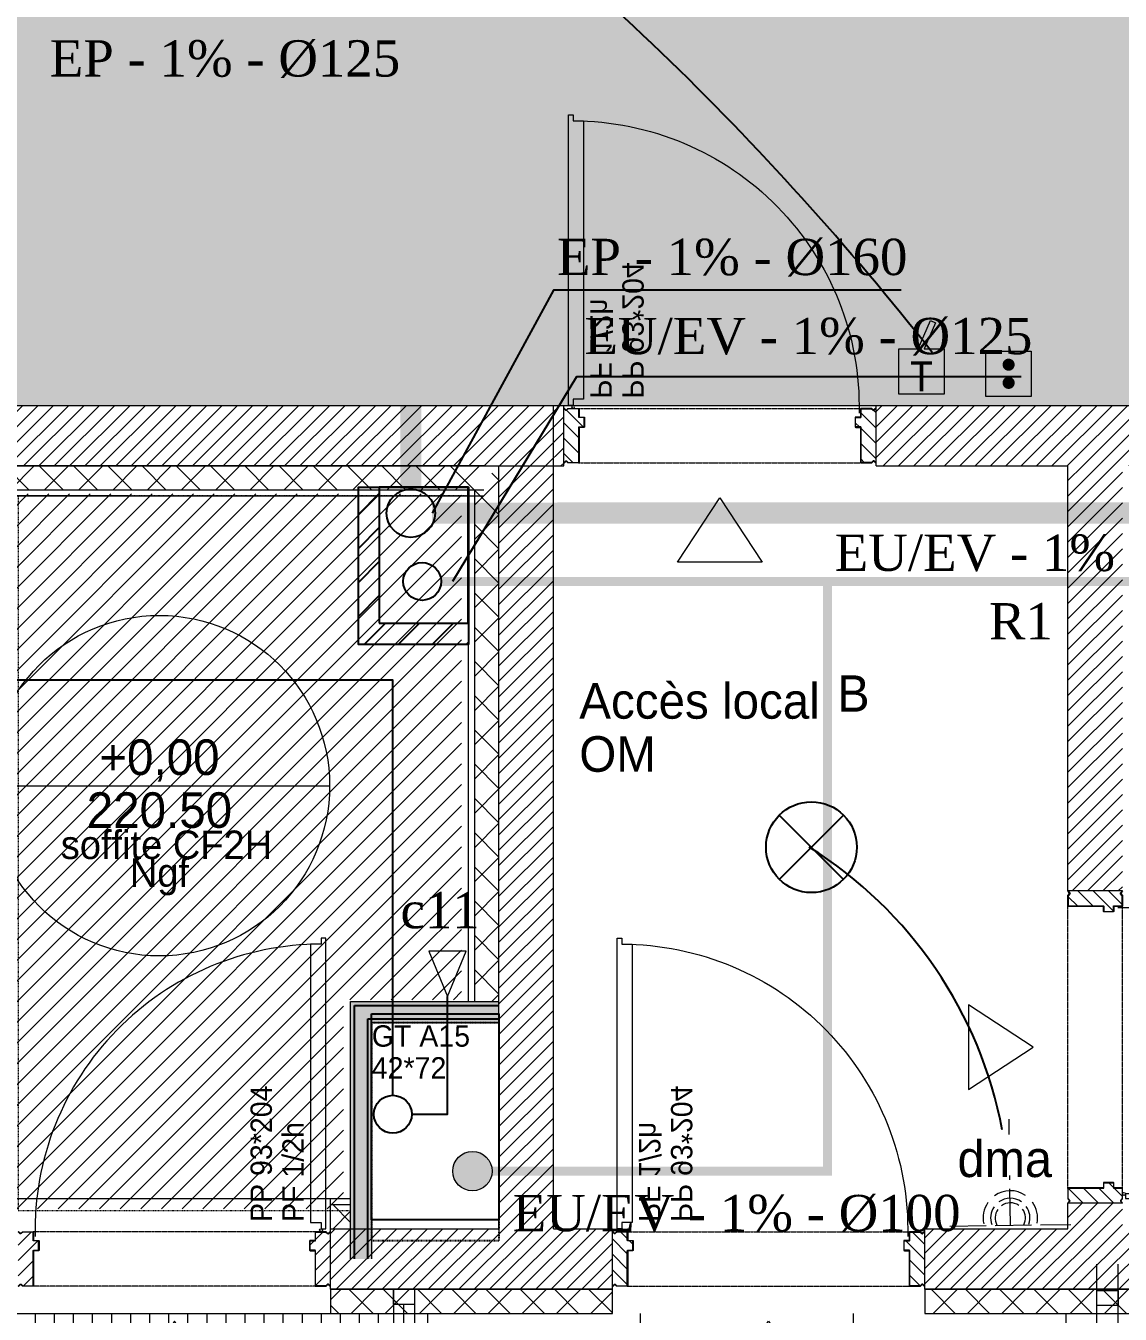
# Model space of a CAD drawing. Header units: centimetres. Extents: x 1724 to 19617, y -6503 to 8072.
# Drawn here: x 3701.7 to 4063.2, y 3240.2 to 3665.9 of the extents above; entities that cross this region are included whole.
import ezdxf

# ---------------------------------------------------------------- set-up
doc = ezdxf.new("R2010")
doc.units = ezdxf.units.CM
for name, pattern in [('ACAD_ISO02W100', [15, 12, -3]), ('ISO-03', [1.5, 0.6, -0.9]), ('prlm_ep', [2.5, 1.25, -0.25, 0.25, -0.25, 0.25, -0.25]), ('prlm_eu', [2, 1.25, -0.25, 0.25, -0.25]), ('Style de ligne -13', [0.147638, 0.098425, -0.049213]), ('VW-01', [0.41656, 0.20828, -0.20828])]:
    doc.linetypes.add(name, pattern=pattern)
for name, color, linetype, lineweight in [('B amÈnagement intÈrieur', 7, 'Continuous', 5), ('B Faux plafonds-1', 7, 'Continuous', 5), ('B GÈnÈral', 7, 'Continuous', 5), ('C ANNOTATIONS-prestations-1', 7, 'Continuous', 5), ('F REMPLISSAGE-vert clair-1', 7, 'Continuous', 5), ('F REMPLISSAGE-vert foncÈ', 7, 'Continuous', 5)]:
    doc.layers.add(name, color=color, linetype=linetype, lineweight=lineweight)
for name, color, linetype in [('B aménagement intérieur', 252, 'Continuous'), ('B Faux plafonds', 252, 'Continuous'), ('B Général', 252, 'Continuous'), ('C ANNOTATIONS-niveaux', 252, 'Continuous'), ('C ANNOTATIONS-prestations', 252, 'Continuous'), ('C ANNOTATIONS-texte', 252, 'Continuous'), ('C ANNOTATIONS-textes-numérotation gaine', 252, 'ISO-03'), ('D SURFACES-shab', 252, 'Continuous'), ('F REMPLISSAGE-vert clair', 252, 'Continuous'), ('F REMPLISSAGE-vert foncé', 252, 'Continuous'), ('prlm-EAU-EP', 141, 'Continuous'), ('prlm-EAU-EUEV', 25, 'Continuous'), ('prlm-ELEC-CFO', 1, 'Continuous'), ('prlm-GT', 242, 'Continuous'), ('prlm-MOD', 64, 'Continuous'), ('prlm-VMC', 93, 'Continuous')]:
    doc.layers.add(name, color=color, linetype=linetype)
doc.styles.add('Eurostile', font='Eurosti.TTF')
doc.styles.add('prlm-eau-euev', font='pala.ttf', dxfattribs={"height": 18})
doc.styles.add('prlm-elec-cfo', font='comic.ttf', dxfattribs={"height": 12})
doc.styles.add('prlm-vmc', font='pala.ttf', dxfattribs={"height": 14})
doc.styles.get("Standard").update_dxf_attribs({"font": 'isocp.shx', "height": 15})
pattern_1 = [(45, (0.0456, -2.938), (2.4253472, -2.6458333), [])]
pattern_2 = [(45, (0, 0), (2.42535, -2.64583), [])]
pattern_3 = [(45, (0.046, -2.938), (-5.656854, 5.656854), []), (135, (0.046, -2.938), (5.656854, 5.656854), [])]

# ---------------------------------------------------------------- blocks, each defined once
blk = doc.blocks.new('xi.c11')
at = {"layer": 'prlm-VMC', "color": 0, "insert": (0, 0), "char_height": 12, "width": 20.9412, "attachment_point": 5, "line_spacing_factor": 0.8, "style": 'prlm-vmc', "bg_fill": 3, "box_fill_scale": 1.1, "bg_fill_color": 256, "bg_fill_transparency": 0}
blk.add_mtext('c11', dxfattribs=at)
blk = doc.blocks.new('xi.chu')
at = {"layer": 'prlm-EAU-EUEV', "linetype": 'ByBlock', "lineweight": 5}
blk.add_hatch(color=0, dxfattribs=at).paths.add_polyline_path([(6.5, 0, 1), (-6.5, 0, 1)])
at = {"layer": 'prlm-EAU-EUEV', "color": 0, "linetype": 'ByBlock', "lineweight": 5}
blk.add_circle((0, 0), 6.5, dxfattribs=at)
blk = doc.blocks.new('xi.lumB')
at = {"layer": 'prlm-ELEC-CFO', "color": 0, "linetype": 'ByBlock'}
for p, q in [((10.61, 10.61), (-10.61, -10.61)), ((-10.61, 10.61), (10.61, -10.61))]:
    blk.add_line(p, q, dxfattribs=at)
blk.add_circle((0, 0), 15, dxfattribs=at)
blk = doc.blocks.new('xi.dma')
at = {"layer": 'prlm-ELEC-CFO', "color": 0, "linetype": 'ACAD_ISO02W100', "lineweight": 5, "flags": 128}
for points in [[(0, 0), (0, 35)], [(-20, 0), (20, 0)]]:
    blk.add_lwpolyline(points, dxfattribs=at)
at = {"layer": 'prlm-ELEC-CFO', "color": 0, "linetype": 'ByBlock', "lineweight": 5}
for radius, start, end in [(9, 55, 125), (6.5, 55, 125), (9, 145, 191.803), (6.5, 145, 199.0387), (5, 145, 207.3745), (5, 55, 125), (5, 332.6255, 35), (6.5, 340.9613, 35), (9, 348.197, 35)]:
    blk.add_arc((0, 2.41), radius, start, end, dxfattribs=at)
blk = doc.blocks.new('xi.it-sail')
at = {"layer": 'prlm-ELEC-CFO', "color": 0, "linetype": 'ByBlock', "lineweight": -2, "flags": 128}
blk.add_lwpolyline([(-1.07, 15), (2.96, 24.33), (4.64, 23.6), (0.91, 15), (7.5, 15), (7.5, 0), (-7.5, 0), (-7.5, 15)], close=True, dxfattribs=at)
at = {"layer": 'prlm-ELEC-CFO', "color": 0, "linetype": 'ByBlock', "lineweight": -2, "insert": (0, 5.88), "char_height": 10, "width": 15.6384, "attachment_point": 5}
blk.add_mtext('{\\fTrebuchet MS|b0|i0|c0|p34;T}', dxfattribs=at)
blk = doc.blocks.new('xi.pc-sail')
at = {"layer": 'prlm-ELEC-CFO', "color": 0, "linetype": 'ByBlock', "lineweight": -2, "flags": 128}
blk.add_lwpolyline([(-7.5, 15), (7.5, 15), (7.5, 0), (-7.5, 0)], close=True, dxfattribs=at)
at = {"layer": 'prlm-ELEC-CFO', "color": 0, "linetype": 'ByBlock', "lineweight": 5, "const_width": 2}
for points in [[(-4, 7.5, 1), (-2, 7.5, 1)], [(2, 7.5, 1), (4, 7.5, 1)]]:
    blk.add_lwpolyline(points, format="xyb", close=True, dxfattribs=at)
blk = doc.blocks.new('xi.be')
at = {"layer": 'prlm-VMC', "color": 0, "linetype": 'ByBlock', "lineweight": 5, "flags": 128}
blk.add_lwpolyline([(-6.17, -15), (6.17, -15), (0, 0)], close=True, dxfattribs=at)
at = {"layer": 'prlm-VMC', "color": 0, "linetype": 'ByBlock', "lineweight": 5}
blk.add_solid([(0, -1), (5.17, -14), (-5.17, -14), (0, -1)], dxfattribs=at)
blk = doc.blocks.new('PP 93_204 PF1_2h mur20')
at = {"layer": 'B GÈnÈral', "linetype": 'Continuous', "lineweight": 5}
h = blk.add_hatch(dxfattribs=at)
h.set_pattern_fill('50_BETON', style=0, pattern_type=2)
h.set_pattern_definition(pattern_2)
edge = h.paths.add_edge_path()
edge.add_line((-51.6, -8.95), (-50.94, -8.37))
edge.add_line((-50.94, -8.37), (-50.93, -8.36))
edge.add_arc((-50.79, -8.52), 0.2, 48.9909, 131.0091, ccw=False)
edge.add_line((-50.66, -8.36), (-50.65, -8.37))
edge.add_line((-50.65, -8.37), (-50.1, -8.86))
edge.add_line((-50.1, -8.86), (-50.1, -8.86))
edge.add_arc((-50.06, -8.82), 0.05, 228.9909, 270)
edge.add_line((-50.06, -8.87), (-50.06, -8.87))
edge.add_line((-50.06, -8.87), (-46.7, -8.87))
edge.add_line((-46.7, -8.87), (-46.69, -8.87))
edge.add_arc((-46.69, -8.83), 0.0435, 270, 360)
edge.add_line((-46.65, -8.83), (-46.65, 2.7))
edge.add_arc((-46.48, 2.7), 0.174, 90, 180, ccw=False)
edge.add_line((-46.48, 2.87), (-46.45, 2.87))
edge.add_line((-46.45, 2.87), (-44.9, 2.87))
edge.add_line((-44.9, 2.87), (-44.89, 2.87))
edge.add_arc((-44.89, 2.91), 0.0435, 270, 360)
edge.add_line((-44.85, 2.91), (-44.85, 5.96))
edge.add_arc((-44.89, 5.96), 0.0435, 0, 90)
edge.add_line((-44.89, 6), (-44.9, 6))
edge.add_line((-44.9, 6), (-46.45, 6))
edge.add_line((-46.45, 6), (-46.48, 6))
edge.add_arc((-46.48, 6.17), 0.174, 180, 270, ccw=False)
edge.add_line((-46.65, 6.17), (-46.65, 8.83))
edge.add_arc((-46.69, 8.83), 0.0435, 0, 90)
edge.add_line((-46.69, 8.87), (-46.7, 8.87))
edge.add_line((-46.7, 8.87), (-50.06, 8.87))
edge.add_line((-50.06, 8.87), (-50.06, 8.87))
edge.add_arc((-50.06, 8.82), 0.05, 90, 131.0091)
edge.add_line((-50.1, 8.86), (-50.1, 8.86))
edge.add_line((-50.1, 8.86), (-50.65, 8.37))
edge.add_line((-50.65, 8.37), (-50.66, 8.37))
edge.add_arc((-50.79, 8.52), 0.2, 233.0967, 311.0091, ccw=False)
edge.add_line((-50.91, 8.36), (-50.92, 8.36))
edge.add_line((-50.92, 8.36), (-51.44, 8.81))
edge.add_line((-51.44, 8.81), (-51.44, 8.81))
edge.add_line((-51.44, 8.81), (-51.6, 8.95))
edge.add_line((-51.6, 8.95), (-51.6, -8.95))
h = blk.add_hatch(dxfattribs=at)
h.set_pattern_fill('50_BETON', style=0, pattern_type=2)
h.set_pattern_definition(pattern_2)
edge = h.paths.add_edge_path()
edge.add_line((51.6, -8.95), (50.94, -8.37))
edge.add_line((50.94, -8.37), (50.93, -8.36))
edge.add_arc((50.79, -8.52), 0.2, 48.9909, 131.0091)
edge.add_line((50.66, -8.36), (50.65, -8.37))
edge.add_line((50.65, -8.37), (50.1, -8.86))
edge.add_line((50.1, -8.86), (50.1, -8.86))
edge.add_arc((50.06, -8.82), 0.05, 270, 311.0091, ccw=False)
edge.add_line((50.06, -8.87), (50.06, -8.87))
edge.add_line((50.06, -8.87), (46.7, -8.87))
edge.add_line((46.7, -8.87), (46.69, -8.87))
edge.add_arc((46.69, -8.83), 0.0435, 180, 270, ccw=False)
edge.add_line((46.65, -8.83), (46.65, 2.7))
edge.add_arc((46.48, 2.7), 0.174, 0, 90)
edge.add_line((46.48, 2.87), (46.45, 2.87))
edge.add_line((46.45, 2.87), (44.9, 2.87))
edge.add_line((44.9, 2.87), (44.89, 2.87))
edge.add_arc((44.89, 2.91), 0.0435, 180, 270, ccw=False)
edge.add_line((44.85, 2.91), (44.85, 5.96))
edge.add_arc((44.89, 5.96), 0.0435, 90, 180, ccw=False)
edge.add_line((44.89, 6), (44.9, 6))
edge.add_line((44.9, 6), (46.45, 6))
edge.add_line((46.45, 6), (46.48, 6))
edge.add_arc((46.48, 6.17), 0.174, 270, 360)
edge.add_line((46.65, 6.17), (46.65, 8.83))
edge.add_arc((46.69, 8.83), 0.0435, 90, 180, ccw=False)
edge.add_line((46.69, 8.87), (46.7, 8.87))
edge.add_line((46.7, 8.87), (50.06, 8.87))
edge.add_line((50.06, 8.87), (50.06, 8.87))
edge.add_arc((50.06, 8.82), 0.05, 48.9909, 90, ccw=False)
edge.add_line((50.1, 8.86), (50.1, 8.86))
edge.add_line((50.1, 8.86), (50.65, 8.37))
edge.add_line((50.65, 8.37), (50.66, 8.37))
edge.add_arc((50.79, 8.52), 0.2, 228.9909, 306.9033)
edge.add_line((50.91, 8.36), (50.92, 8.36))
edge.add_line((50.92, 8.36), (51.44, 8.81))
edge.add_line((51.44, 8.81), (51.44, 8.81))
edge.add_line((51.44, 8.81), (51.6, 8.95))
edge.add_line((51.6, 8.95), (51.6, -8.95))
at = {"layer": 'B Général', "linetype": 'Style de ligne -13', "lineweight": 5}
for p, q in [((46.7, 9), (-46.7, 9)), ((46.7, -9), (-46.7, -9))]:
    blk.add_line(p, q, dxfattribs=at)
at = {"layer": 'B Général', "color": 7, "linetype": 'Continuous', "lineweight": 5, "flags": 128}
blk.add_lwpolyline([(45, 12), (48.5, 12), (48.5, 10), (50, 10), (50.01, 106), (48.51, 106), (48.51, 104), (45.01, 104)], close=True, dxfattribs=at)
at = {"layer": 'B Général', "linetype": 'Continuous', "lineweight": 5, "flags": 128}
for points in [[(-46.5, 8.83), (-46.5, 6.17, 0.414214), (-46.46, 6.13), (-46.45, 6.13), (-44.9, 6.13), (-44.87, 6.13, -0.414214), (-44.7, 5.96), (-44.7, 2.91, -0.414214), (-44.87, 2.74), (-44.9, 2.74), (-46.45, 2.74), (-46.46, 2.74, 0.414214), (-46.5, 2.7), (-46.5, -8.83, -0.414214), (-46.67, -9), (-46.7, -9), (-50.06, -9), (-50.07, -9, -0.18087), (-50.2, -8.95), (-50.2, -8.95), (-50.76, -8.47), (-50.76, -8.46, 0.373975), (-50.83, -8.46), (-50.83, -8.47), (-51.49, -9.04), (-51.6, -8.95), (-50.94, -8.37), (-50.93, -8.36, -0.373975), (-50.66, -8.36), (-50.65, -8.37), (-50.1, -8.86), (-50.1, -8.86, 0.18087), (-50.06, -8.87), (-50.06, -8.87), (-46.7, -8.87), (-46.69, -8.87, 0.414214), (-46.65, -8.83), (-46.65, 2.7, -0.414214), (-46.48, 2.87), (-46.45, 2.87), (-44.9, 2.87), (-44.89, 2.87, 0.414214), (-44.85, 2.91), (-44.85, 5.96, 0.414214), (-44.89, 6), (-44.9, 6), (-46.45, 6), (-46.48, 6, -0.414214), (-46.65, 6.17), (-46.65, 8.83, 0.414214), (-46.69, 8.87), (-46.7, 8.87), (-50.06, 8.87), (-50.06, 8.87, 0.18087), (-50.1, 8.86), (-50.1, 8.86), (-50.65, 8.37), (-50.66, 8.37, -0.353689), (-50.91, 8.36), (-50.92, 8.36), (-51.44, 8.81), (-51.44, 8.81), (-51.6, 8.95), (-51.49, 9.04), (-50.88, 8.51, 0.385556), (-50.77, 8.46), (-50.76, 8.47), (-50.2, 8.95), (-50.2, 8.95, -0.18087), (-50.07, 9), (-50.06, 9), (-46.7, 9), (-46.67, 9, -0.414214)], [(46.5, 8.83), (46.5, 6.17, -0.414214), (46.46, 6.13), (46.45, 6.13), (44.9, 6.13), (44.87, 6.13, 0.414214), (44.7, 5.96), (44.7, 2.91, 0.414214), (44.87, 2.74), (44.9, 2.74), (46.45, 2.74), (46.46, 2.74, -0.414214), (46.5, 2.7), (46.5, -8.83, 0.414214), (46.67, -9), (46.7, -9), (50.06, -9), (50.07, -9, 0.18087), (50.2, -8.95), (50.2, -8.95), (50.76, -8.47), (50.76, -8.46, -0.373975), (50.83, -8.46), (50.83, -8.47), (51.49, -9.04), (51.6, -8.95), (50.94, -8.37), (50.93, -8.36, 0.373975), (50.66, -8.36), (50.65, -8.37), (50.1, -8.86), (50.1, -8.86, -0.18087), (50.06, -8.87), (50.06, -8.87), (46.7, -8.87), (46.69, -8.87, -0.414214), (46.65, -8.83), (46.65, 2.7, 0.414214), (46.48, 2.87), (46.45, 2.87), (44.9, 2.87), (44.89, 2.87, -0.414214), (44.85, 2.91), (44.85, 5.96, -0.414214), (44.89, 6), (44.9, 6), (46.45, 6), (46.48, 6, 0.414214), (46.65, 6.17), (46.65, 8.83, -0.414214), (46.69, 8.87), (46.7, 8.87), (50.06, 8.87), (50.06, 8.87, -0.18087), (50.1, 8.86), (50.1, 8.86), (50.65, 8.37), (50.66, 8.37, 0.353689), (50.91, 8.36), (50.92, 8.36), (51.44, 8.81), (51.44, 8.81), (51.6, 8.95), (51.49, 9.04), (50.88, 8.51, -0.385556), (50.77, 8.46), (50.76, 8.47), (50.2, 8.95), (50.2, 8.95, 0.18087), (50.07, 9), (50.06, 9), (46.7, 9), (46.67, 9, 0.414214)]]:
    blk.add_lwpolyline(points, format="xyb", close=True, dxfattribs=at)
at = {"layer": 'B Général', "color": 250, "linetype": 'Continuous', "lineweight": 5, "true_color": 0x444444, "flags": 128}
blk.add_lwpolyline([(0, -20.5), (-14, -41.85), (14, -41.85)], close=True, dxfattribs=at)
at = {"layer": 'B Général', "linetype": 'Continuous', "lineweight": 5}
blk.add_circle((48.5, 9.5), 0.5, dxfattribs=at)
at = {"layer": 'B Général', "color": 7, "linetype": 'Continuous', "lineweight": 5}
blk.add_arc((48.5, 9.5), 94.5, 90, 181.2323, dxfattribs=at)
at = {"layer": 'C ANNOTATIONS-prestations', "insert": (25.18, 12.23), "char_height": 7.049, "attachment_point": 1, "rotation": 90, "line_spacing_factor": 0.895453, "style": 'Eurostile'}
blk.add_mtext('PP 93*204\\PPF 1/2h\\P', dxfattribs=at)
blk = doc.blocks.new('Alti BAT A RDC')
at = {"layer": 'C ANNOTATIONS-niveaux', "color": 7, "linetype": 'Continuous', "lineweight": 5}
for p, q in [((-55.92, -9.05), (56.58, -9.05)), ((-37.17, -9.05), (37.83, -9.05))]:
    blk.add_line(p, q, dxfattribs=at)
blk.add_circle((0.33, -9.05), 56.25, dxfattribs=at)
at = {"layer": 'C ANNOTATIONS-niveaux', "color": 7, "attachment_point": 2, "rotation": 0, "line_spacing_factor": 0.895453, "style": 'Eurostile'}
for s, insert, char_height in [('+0,00', (0.33, 6.23), 11.748), ('220.50', (0.33, -11.24), 11.748), ('Ngf', (0.33, -33.08), 9.398)]:
    blk.add_mtext(s, dxfattribs=dict(at, insert=insert, char_height=char_height))
blk = doc.blocks.new('Groupe-72-1')
at = {"layer": 'C ANNOTATIONS-textes-numérotation gaine', "color": 7, "linetype": 'VW-01', "flags": 128}
blk.add_lwpolyline([(3815.92, 3339.46), (3857.92, 3339.46), (3857.92, 3267.39), (3815.92, 3267.39)], close=True, dxfattribs=at)
at = {"layer": 'C ANNOTATIONS-textes-numérotation gaine', "color": 7, "insert": (3815.92, 3338.58), "char_height": 7.049, "width": 41.3033, "attachment_point": 1, "line_spacing_factor": 0.895453, "style": 'Eurostile'}
blk.add_mtext('GT A15\\P42*72', dxfattribs=at)

msp = doc.modelspace()

# ---------------------------------------------------------------- hatches: boundary and pattern name
at = {"layer": 'B amÈnagement intÈrieur', "linetype": 'Continuous', "lineweight": 5, "true_color": 0x808080}
h = msp.add_hatch(dxfattribs=at)
h.set_pattern_fill('02_ISOLANT', color=8, angle=180, style=0, pattern_type=2)
h.set_pattern_definition([(225, (0.046, -2.938), (5.656854, -5.656854), []), (315, (0.046, -2.938), (-5.656854, -5.656854), [])])
h.paths.add_polyline_path([(3852.966, 3512.451), (3852.966, 3520.451), (3168.69, 3520.451), (3168.69, 3512.451)])
h = msp.add_hatch(dxfattribs=at)
h.set_pattern_fill('02_ISOLANT', color=8, style=0, pattern_type=2)
h.set_pattern_definition(pattern_3)
h.paths.add_polyline_path([(3802.337, 3276.451), (3802.337, 3268.451), (3808.966, 3268.451), (3808.966, 3276.451)])
at = {"layer": 'B GÈnÈral', "linetype": 'Continuous', "lineweight": 0, "true_color": 0xdddddd}
h = msp.add_hatch(color=254, dxfattribs=at)
edge = h.paths.add_edge_path()
edge.add_line((3170.974, 3540.451), (4450.994, 3540.451))
edge.add_line((4450.994, 3540.451), (4450.994, 3698.789))
edge.add_arc((4150.045, 3669.799), 302.342, 5.50221, 91.05394)
edge.add_line((4144.483, 3972.09), (3699.066, 3972.09))
edge.add_line((3699.066, 3972.09), (3699.066, 3872.062))
edge.add_line((3699.066, 3872.062), (3576.066, 3872.062))
edge.add_line((3576.066, 3872.062), (3576.066, 3972.09))
edge.add_line((3576.066, 3972.09), (3300.543, 3972.09))
edge.add_line((3300.543, 3972.09), (3208.098, 3664.123))
edge.add_line((3208.098, 3664.123), (3170.974, 3540.451))
at = {"layer": 'B GÈnÈral', "linetype": 'Continuous', "lineweight": 5}
h = msp.add_hatch(dxfattribs=at)
h.set_pattern_fill('50_BETON', style=0, pattern_type=2)
h.set_pattern_definition(pattern_1)
h.paths.add_polyline_path([(3879.371, 3540.451), (3154.269, 3540.451), (3164.971, 3520.451), (3879.371, 3520.451)])
h = msp.add_hatch(dxfattribs=at)
h.set_pattern_fill('50_BETON', style=0, pattern_type=2)
h.set_pattern_definition(pattern_1)
h.paths.add_polyline_path([(3875.966, 3540.451), (3857.966, 3520.451), (3857.966, 3268.451), (3875.966, 3268.451)])
h = msp.add_hatch(dxfattribs=at)
h.set_pattern_fill('50_BETON', style=0, pattern_type=2)
h.set_pattern_definition(pattern_1)
h.paths.add_polyline_path([(3982.571, 3540.451), (3982.571, 3520.451), (4450.994, 3520.451), (4450.994, 3540.451)])
h = msp.add_hatch(dxfattribs=at)
h.set_pattern_fill('50_BETON', style=0, pattern_type=2)
h.set_pattern_definition(pattern_1)
h.paths.add_polyline_path([(4063.966, 3520.451), (4045.966, 3520.451), (4045.966, 3380.051), (4063.966, 3380.051)])
h = msp.add_hatch(dxfattribs=at)
h.set_pattern_fill('50_BETON', style=0, pattern_type=2)
h.set_pattern_definition(pattern_1)
h.paths.add_polyline_path([(4045.966, 3276.851), (4045.966, 3268.451), (4063.966, 3268.451), (4063.966, 3276.851)])
h = msp.add_hatch(dxfattribs=at)
h.set_pattern_fill('50_BETON', style=0, pattern_type=2)
h.set_pattern_definition(pattern_1)
h.paths.add_polyline_path([(3802.337, 3268.451), (3802.337, 3248.451), (3895.446, 3248.451), (3895.446, 3268.451)])
h = msp.add_hatch(dxfattribs=at)
h.set_pattern_fill('50_BETON', style=0, pattern_type=2)
h.set_pattern_definition(pattern_1)
h.paths.add_polyline_path([(4942.905, 3248.451), (4931.184, 3268.451), (3998.646, 3268.451), (3998.646, 3248.451)])
at = {"layer": 'B GÈnÈral', "linetype": 'Continuous', "lineweight": 5, "true_color": 0x808080}
h = msp.add_hatch(dxfattribs=at)
h.set_pattern_fill('02_ISOLANT', color=8, style=0, pattern_type=2)
h.set_pattern_definition(pattern_3)
h.paths.add_polyline_path([(3802.337, 3248.451), (3802.337, 3240.451), (3895.446, 3240.451), (3895.446, 3248.451)])
h = msp.add_hatch(dxfattribs=at)
h.set_pattern_fill('02_ISOLANT', color=8, style=0, pattern_type=2)
h.set_pattern_definition(pattern_3)
h.paths.add_polyline_path([(4272.488, 3240.451), (4272.488, 3248.451), (3998.646, 3248.451), (3998.646, 3240.451)])
h = msp.add_hatch(dxfattribs=at)
h.set_pattern_fill('02_ISOLANT', color=8, scale=0.787402, angle=135, style=0, pattern_type=2)
h.set_pattern_definition([(180, (3667.043, 3291.101), (-6e-14, -6.299213), []), (270, (3667.043, 3291.101), (-6.299213, 7e-14), [])])
h.paths.add_polyline_path([(3823.093, 2608.465), (3803.093, 2608.465), (3803.093, 3220.451), (3049.861, 3220.455), (3055.863, 3240.451), (3823.093, 3240.451)])
at = {"layer": 'prlm-MOD'}
h = msp.add_hatch(dxfattribs=at)
h.set_pattern_fill('ANSI31', color=256, scale=2.5)
h.set_pattern_definition([(45, (-32.4884, 42.074), (-5.61266, 5.61266), [])])
h.paths.add_polyline_path([(3847.92, 3513.389), (3818.531, 3513.389), (3818.531, 3468.463), (3847.92, 3468.463)], flags=17)
h.paths.add_polyline_path([(3847.92, 3513.389), (3811.531, 3513.389), (3811.531, 3461.463), (3847.92, 3461.463)])

# ---------------------------------------------------------------- linework, layer by layer
at = {"layer": 'B aménagement intérieur', "color": 7, "linetype": 'Continuous', "lineweight": 5}
for p, q in [((3852.966, 3520.451), (3168.69, 3520.451)), ((3857.966, 3343.527), (3857.966, 3520.451)), ((3852.966, 3512.451), (3168.69, 3512.451)), ((3852.966, 3510.451), (3168.69, 3510.451)), ((3802.337, 3278.451), (3808.966, 3278.451)), ((3802.337, 3276.451), (3808.966, 3276.451)), ((3802.337, 3268.451), (3808.966, 3268.451))]:
    msp.add_line(p, q, dxfattribs=at)
at = {"layer": 'B aménagement intérieur', "color": 7, "linetype": 'Continuous', "lineweight": 13}
for p, q in [((3852.966, 3520.451), (3168.69, 3520.451)), ((3857.966, 3343.527), (3857.966, 3520.451)), ((3852.966, 3510.451), (3168.69, 3510.451)), ((3802.337, 3278.451), (3808.966, 3278.451)), ((3802.337, 3268.451), (3802.337, 3278.451)), ((3808.966, 3268.451), (3808.966, 3278.451)), ((3802.337, 3268.451), (3808.966, 3268.451))]:
    msp.add_line(p, q, dxfattribs=at)
at = {"layer": 'B GÈnÈral', "color": 9, "linetype": 'Continuous', "true_color": 0xc0dcc0}
for points in [[(3815.966, 3258.451), (3808.966, 3258.451), (3815.966, 3336.527), (3808.966, 3343.527)], [(3815.966, 3336.527), (3808.966, 3343.527), (3857.966, 3336.527), (3857.966, 3343.527)]]:
    msp.add_solid(points, dxfattribs=at)
at = {"layer": 'B Général', "color": 7, "linetype": 'Continuous', "lineweight": 18}
for p, q in [((3170.974, 3540.451), (3879.371, 3540.451)), ((3875.966, 3268.451), (3875.966, 3540.451)), ((3982.571, 3540.451), (4450.994, 3540.451)), ((3175.412, 3520.451), (3879.371, 3520.451)), ((3857.966, 3268.451), (3857.966, 3520.451)), ((3982.571, 3520.451), (4045.966, 3520.451)), ((4045.966, 3380.051), (4045.966, 3520.451)), ((4045.966, 3268.451), (4045.966, 3276.851)), ((3802.337, 3268.451), (3857.966, 3268.451)), ((3875.966, 3268.451), (3895.446, 3268.451)), ((3998.646, 3268.451), (4045.966, 3268.451)), ((3802.337, 3248.451), (3895.446, 3248.451)), ((3998.646, 3248.451), (4942.905, 3248.451))]:
    msp.add_line(p, q, dxfattribs=at)
at = {"layer": 'B Général', "color": 7, "linetype": 'Continuous', "lineweight": 5}
for p, q in [((3170.974, 3540.451), (3879.371, 3540.451)), ((3875.966, 3268.451), (3875.966, 3540.451)), ((3879.371, 3520.451), (3879.371, 3540.451)), ((3982.571, 3540.451), (4450.994, 3540.451)), ((3982.571, 3520.451), (3982.571, 3540.451)), ((3175.412, 3520.451), (3879.371, 3520.451)), ((3857.966, 3343.527), (3857.966, 3520.451)), ((3982.571, 3520.451), (4045.966, 3520.451)), ((4045.966, 3380.051), (4045.966, 3520.451)), ((4063.966, 3380.051), (4045.966, 3380.051)), ((3857.966, 3268.451), (3857.966, 3336.527)), ((4063.966, 3276.851), (4045.966, 3276.851)), ((4045.966, 3268.451), (4045.966, 3276.851)), ((3802.337, 3268.451), (3857.966, 3268.451)), ((3802.337, 3248.451), (3802.337, 3268.451)), ((3875.966, 3268.451), (3895.446, 3268.451)), ((3895.446, 3248.451), (3895.446, 3268.451)), ((3998.646, 3268.451), (4045.966, 3268.451)), ((3998.646, 3248.451), (3998.646, 3268.451)), ((4055.568, 3149.4), (4055.568, 3256.789)), ((4055.568, 3149.4), (4055.568, 3256.789)), ((4062.568, 3149.4), (4062.568, 3256.789)), ((4062.568, 3149.4), (4062.568, 3256.789)), ((3802.337, 3248.451), (3895.446, 3248.451)), ((3823.093, 3248.289), (3823.093, 2975.958)), ((3823.093, 3248.289), (3823.093, 2975.958)), ((3830.093, 3248.289), (3830.093, 2975.958)), ((3830.093, 3248.289), (3830.093, 2975.958)), ((3998.646, 3248.451), (4942.905, 3248.451)), ((3826.593, 3141.867), (3826.593, 3243.451))]:
    msp.add_line(p, q, dxfattribs=at)
at = {"layer": 'B Général', "color": 98, "linetype": 'Continuous', "lineweight": 13, "true_color": 0x004400}
for p, q in [((3808.966, 3258.451), (3808.966, 3343.527)), ((3808.966, 3343.527), (3847.966, 3343.527)), ((3815.966, 3258.451), (3815.966, 3336.527)), ((3815.966, 3336.527), (3857.966, 3336.527))]:
    msp.add_line(p, q, dxfattribs=at)
at = {"layer": 'B Général', "color": 7, "linetype": 'Continuous', "lineweight": 5, "flags": 128}
msp.add_lwpolyline([(3170.974, 3540.451), (4450.994, 3540.451), (4450.994, 3698.789, 0.3916528), (4144.483, 3972.09), (3699.066, 3972.09), (3699.066, 3872.062), (3576.066, 3872.062), (3576.066, 3972.09), (3300.543, 3972.09), (3208.098, 3664.123)], format="xyb", close=True, dxfattribs=at)
for points in [[(3802.337, 3248.451), (3802.337, 3240.451), (3895.446, 3240.451), (3895.446, 3248.451)], [(3823.093, 3248.451), (3830.093, 3248.451), (3830.093, 3243.451), (3823.093, 3243.451)], [(4272.488, 3240.451), (4272.488, 3248.451), (3998.646, 3248.451), (3998.646, 3240.451)], [(4055.568, 3248.041), (4062.568, 3248.041), (4062.568, 3243.041), (4055.568, 3243.041)], [(3823.093, 2608.465), (3803.093, 2608.465), (3803.093, 3220.451), (3049.861, 3220.455), (3055.863, 3240.451), (3823.093, 3240.451)]]:
    msp.add_lwpolyline(points, close=True, dxfattribs=at)
at = {"layer": 'F REMPLISSAGE-vert clair'}
for p, q in [((3810.266, 3258.451), (3810.266, 3342.227)), ((3810.266, 3342.227), (3857.966, 3342.227)), ((3814.666, 3258.451), (3814.666, 3337.827)), ((3814.666, 3337.827), (3857.966, 3337.827))]:
    msp.add_line(p, q, dxfattribs=at)
at = {"layer": 'F REMPLISSAGE-vert clair-1', "color": 9, "linetype": 'Continuous', "true_color": 0xc0dcc0}
for points in [[(3810.266, 3258.451), (3814.666, 3258.451), (3810.266, 3342.227), (3814.666, 3337.827)], [(3810.266, 3342.227), (3814.666, 3337.827), (3857.966, 3342.227), (3857.966, 3337.827)]]:
    msp.add_solid(points, dxfattribs=at)
at = {"layer": 'F REMPLISSAGE-vert foncÈ', "color": 54, "linetype": 'Continuous', "true_color": 0x99aa00}
for points in [[(3808.966, 3258.451), (3810.266, 3258.451), (3808.966, 3343.527), (3810.266, 3342.227)], [(3808.966, 3343.527), (3810.266, 3342.227), (3857.966, 3343.527), (3857.966, 3342.227)], [(3814.666, 3258.451), (3815.966, 3258.451), (3814.666, 3337.827), (3815.966, 3336.527)], [(3814.666, 3337.827), (3815.966, 3336.527), (3857.966, 3337.827), (3857.966, 3336.527)]]:
    msp.add_solid(points, dxfattribs=at)
at = {"layer": 'F REMPLISSAGE-vert foncé', "color": 98, "linetype": 'Continuous', "lineweight": 13, "true_color": 0x004400}
for p, q in [((3808.966, 3258.451), (3808.966, 3343.527)), ((3808.966, 3343.527), (3857.966, 3343.527)), ((3815.966, 3258.451), (3815.966, 3336.527)), ((3815.966, 3336.527), (3857.966, 3336.527))]:
    msp.add_line(p, q, dxfattribs=at)
at = {"layer": 'F REMPLISSAGE-vert foncé'}
for p, q in [((3810.266, 3258.451), (3810.266, 3342.227)), ((3810.266, 3342.227), (3857.966, 3342.227)), ((3814.666, 3258.451), (3814.666, 3337.827)), ((3814.666, 3337.827), (3857.966, 3337.827))]:
    msp.add_line(p, q, dxfattribs=at)
at = {"layer": 'prlm-EAU-EP', "linetype": 'prlm_ep', "ltscale": 20, "const_width": 7, "flags": 128}
for points in [[(3828.87, 3512.852), (3828.87, 3634.889), (3500.42, 3634.889)], [(3835.87, 3504.852), (4977.559, 3505.161)]]:
    msp.add_lwpolyline(points, dxfattribs=at)
at = {"layer": 'prlm-EAU-EP'}
msp.add_lwpolyline([(3990.823, 3578.455), (3876.049, 3578.455), (3835.87, 3504.852)], dxfattribs=at)
msp.add_circle((3828.87, 3504.852), 8, dxfattribs=at)
at = {"layer": 'prlm-EAU-EUEV', "linetype": 'prlm_eu', "ltscale": 50, "const_width": 3, "flags": 128}
msp.add_lwpolyline([(4145.194, 4272.347), (4145.194, 3482.286), (3838.856, 3482.286)], dxfattribs=at)
at = {"layer": 'prlm-EAU-EUEV'}
msp.add_lwpolyline([(4030.569, 3549.854), (3883.638, 3549.854), (3842.606, 3482.286)], dxfattribs=at)
msp.add_circle((3832.606, 3482.286), 6.25, dxfattribs=at)
at = {"layer": 'prlm-ELEC-CFO'}
for centre, radius, start, end in [((3235.198, 2956.011), 974.137, 38.162937, 53.884509), ((3885.401, 3274.774), 141.357, 10.71857, 57.9008)]:
    msp.add_arc(centre, radius, start, end, dxfattribs=at)
at = {"layer": 'prlm-GT'}
for points in [[(3818.462, 3468.463), (3847.851, 3468.463), (3847.851, 3513.389), (3818.462, 3513.389)], [(3815.92, 3339.465), (3857.92, 3339.465), (3857.92, 3271.389), (3815.92, 3271.389)]]:
    msp.add_lwpolyline(points, close=True, dxfattribs=at)
at = {"layer": 'prlm-MOD'}
msp.add_lwpolyline([(3847.92, 3461.463), (3811.531, 3461.463), (3811.531, 3513.389), (3847.92, 3513.389)], close=True, dxfattribs=at)
at = {"layer": 'prlm-VMC'}
for points in [[(3822.928, 3312.52), (3822.928, 3449.697), (3698.092, 3449.697)], [(3829.178, 3306.27), (3840.951, 3306.27), (3840.951, 3345.165)]]:
    msp.add_lwpolyline(points, dxfattribs=at)
msp.add_circle((3822.928, 3306.27), 6.25, dxfattribs=at)

# ---------------------------------------------------------------- block references
at = {"layer": 'B Général', "color": 7, "xscale": -1}
for p in [(3930.971, 3530.451), (3947.046, 3258.451)]:
    msp.add_blockref('PP 93_204 PF1_2h mur20', p, dxfattribs=at)
at = {"layer": 'B Général', "color": 7}
msp.add_blockref('PP 93_204 PF1_2h mur20', (3750.737, 3258.451), dxfattribs=at)
at = {"layer": 'C ANNOTATIONS-niveaux', "color": 7}
msp.add_blockref('Alti BAT A RDC', (3745.47, 3423.861), dxfattribs=at)
at = {"layer": 'prlm-EAU-EUEV'}
msp.add_blockref('xi.chu', (3849.211, 3287.476), dxfattribs=at)
at = {"layer": 'prlm-ELEC-CFO', "lineweight": 20}
for name, p in [('xi.it-sail', (3997.609, 3544.172)), ('xi.lumB', (3961.217, 3394.483))]:
    msp.add_blockref(name, p, dxfattribs=at)
at = {"layer": 'prlm-ELEC-CFO', "lineweight": 20, "rotation": 270}
msp.add_blockref('xi.pc-sail', (4018.87, 3550.889), dxfattribs=at)
at = {"layer": 'prlm-ELEC-CFO', "rotation": 0.7351671994242668}
msp.add_blockref('xi.dma', (4026.957, 3269.592), dxfattribs=at)
at = {"layer": 'prlm-VMC'}
msp.add_blockref('xi.c11', (3838.535, 3373.617), dxfattribs=at)
at = {"layer": 'prlm-VMC', "rotation": 180}
msp.add_blockref('xi.be', (3840.951, 3345.165), dxfattribs=at)

# ---------------------------------------------------------------- texts
at = {"layer": 'B Général', "color": 7, "insert": (3713.224, 3399.987), "char_height": 9.39822, "width": 86.02806, "attachment_point": 1, "line_spacing_factor": 0.895453, "style": 'Eurostile'}
msp.add_mtext('soffite CF2H', dxfattribs=at)
at = {"layer": 'C ANNOTATIONS-texte', "color": 7, "insert": (3884.526, 3448.689), "char_height": 11.74778, "width": 90.03219, "attachment_point": 1, "line_spacing_factor": 0.895453, "style": 'Eurostile'}
msp.add_mtext('Accès local OM', dxfattribs=at)
at = {"layer": 'prlm-EAU-EP', "char_height": 12, "width": 151.08592, "attachment_point": 1, "style": 'prlm-eau-euev'}
for s, insert in [('EP - 1% - %%C125', (3709.589, 3661.084)), ('EP - 1% - %%C160', (3877.147, 3595.492))]:
    msp.add_mtext(s, dxfattribs=dict(at, insert=insert))
at = {"layer": 'prlm-EAU-EUEV', "char_height": 12, "width": 190.75651, "attachment_point": 1, "style": 'prlm-eau-euev'}
for s, insert in [('EU/EV - 1% - %%C125', (3886.242, 3569.367)), ('EU/EV - 1% - %%C125', (3968.917, 3497.778)), ('R1', (4019.872, 3475.134)), ('EU/EV - 1% - %%C100', (3862.511, 3279.632))]:
    msp.add_mtext(s, dxfattribs=dict(at, insert=insert))

# ---------------------------------------------------------------- next in the draw order: hatches: boundary and pattern name
at = {"layer": 'B amÈnagement intÈrieur', "linetype": 'Continuous', "lineweight": 5, "true_color": 0x808080}
h = msp.add_hatch(dxfattribs=at)
h.set_pattern_fill('02_ISOLANT', color=8, angle=90, style=0, pattern_type=2)
h.set_pattern_definition([(135, (0.046, -2.938), (-5.656854, -5.656854), []), (225, (0.046, -2.938), (-5.656854, 5.656854), [])])
h.paths.add_polyline_path([(3849.966, 3343.527), (3857.966, 3343.527), (3857.966, 3520.451), (3849.966, 3512.451)])
at = {"layer": 'B Faux plafonds-1', "linetype": 'Continuous', "lineweight": 5, "true_color": 0xaaaaaa}
h = msp.add_hatch(dxfattribs=at)
h.set_pattern_fill('F_P__SOFFITE', color=253, style=0, pattern_type=2)
h.set_pattern_definition([(45, (-2.292, -2.163), (-3.527778, 3.3072917), [])])
h.paths.add_polyline_path([(3696.8, 3511.172), (3696.8, 3275.005), (3806.628, 3275.005), (3806.628, 3344.081), (3845.628, 3344.081), (3845.628, 3511.172)])

# ---------------------------------------------------------------- next in the draw order: linework, layer by layer
at = {"layer": 'B aménagement intérieur', "color": 7, "linetype": 'Continuous', "lineweight": 5}
for p, q in [((3849.966, 3343.527), (3849.966, 3512.451)), ((3847.966, 3343.527), (3847.966, 3510.451))]:
    msp.add_line(p, q, dxfattribs=at)
at = {"layer": 'B aménagement intérieur', "color": 7, "linetype": 'Continuous', "lineweight": 13}
msp.add_line((3847.966, 3343.527), (3847.966, 3510.451), dxfattribs=at)
at = {"layer": 'B Faux plafonds', "color": 7, "linetype": 'VW-01', "lineweight": 5, "flags": 128}
msp.add_lwpolyline([(3699.137, 3510.617), (3699.137, 3274.451), (3808.966, 3274.451), (3808.966, 3343.527), (3847.966, 3343.527), (3847.966, 3510.617)], close=True, dxfattribs=at)
at = {"layer": 'D SURFACES-shab', "color": 1, "linetype": 'Continuous', "lineweight": 5, "true_color": 0xff0000, "flags": 128}
msp.add_lwpolyline([(3808.966, 3278.451), (3808.966, 3343.527), (3847.966, 3343.527), (3847.966, 3510.451), (3172.624, 3511.164), (3102.768, 3278.451)], close=True, dxfattribs=at)
at = {"layer": 'prlm-EAU-EUEV', "linetype": 'prlm_eu', "ltscale": 50, "const_width": 3, "flags": 128}
msp.add_lwpolyline([(3849.211, 3287.476), (3966.571, 3287.476), (3966.571, 3482.286)], dxfattribs=at)

# ---------------------------------------------------------------- next in the draw order: texts
at = {"layer": 'prlm-ELEC-CFO', "lineweight": 20, "insert": (4025.088, 3297.523), "char_height": 12, "attachment_point": 2, "line_spacing_factor": 0.8, "style": 'prlm-elec-cfo', "bg_fill": 3, "box_fill_scale": 0.95, "bg_fill_color": 256, "bg_fill_transparency": 0}
msp.add_mtext('dma', dxfattribs=at)

# ---------------------------------------------------------------- next in the draw order: block references
at = {"layer": 'B Général', "color": 7, "rotation": 270}
msp.add_blockref('PP 93_204 PF1_2h mur20', (4054.966, 3328.451), dxfattribs=at)

# ---------------------------------------------------------------- next in the draw order: texts
at = {"layer": 'prlm-ELEC-CFO', "lineweight": 20, "insert": (3975.089, 3451.256), "char_height": 12, "attachment_point": 2, "line_spacing_factor": 0.8, "style": 'prlm-elec-cfo', "bg_fill": 3, "box_fill_scale": 0.95, "bg_fill_color": 256, "bg_fill_transparency": 0}
msp.add_mtext('B', dxfattribs=at)

# ---------------------------------------------------------------- next in the draw order: hatches: boundary and pattern name
at = {"layer": 'C ANNOTATIONS-prestations-1', "linetype": 'Continuous', "lineweight": 9, "true_color": 0x989898}
h = msp.add_hatch(dxfattribs=at)
h.set_pattern_fill('DALETTES TERRASSE 50X50', color=252, scale=1.406016, style=0, pattern_type=2)
h.set_pattern_definition([(0, (4678.046, 4149.45), (4e-15, -70.3008), []), (270, (4678.046, 4149.45), (70.3008, 0), [])])
h.paths.add_polyline_path([(5175.064, 2609.351), (5175.076, 3514.451), (5185.098, 3514.451), (5185.087, 4149.451), (7612.53, 4149.451), (7612.53, 4279.451), (5150.087, 4279.451), (5150.087, 4684.951), (5020.01, 4685.039), (5020.01, 4327.451), (4835.01, 4327.451), (4835.01, 4214.95), (4875.884, 4156.927), (4911.686, 4097.061), (4942.417, 4035.352), (4968.077, 3971.801), (4988.667, 3906.408), (5004.185, 3839.172), (5014.632, 3770.094), (5020.008, 3699.174), (5020.008, 3425.401), (4986.156, 3334.878), (4944.546, 3240.451), (4343.119, 3240.451), (4343.119, 3192.545), (4272.488, 3192.545), (4272.488, 3240.451), (3830.996, 3240.451), (3830.995, 2607.579), (4677.01, 2608.695), (4677.01, 2660.465), (4743.01, 2660.465), (4743.01, 2608.782)])

# ---------------------------------------------------------------- next in the draw order: block references
at = {"layer": 'C ANNOTATIONS-textes-numérotation gaine', "color": 7}
msp.add_blockref('Groupe-72-1', (0.046, -2.938), dxfattribs=at)

doc.saveas('drawing.dxf')
